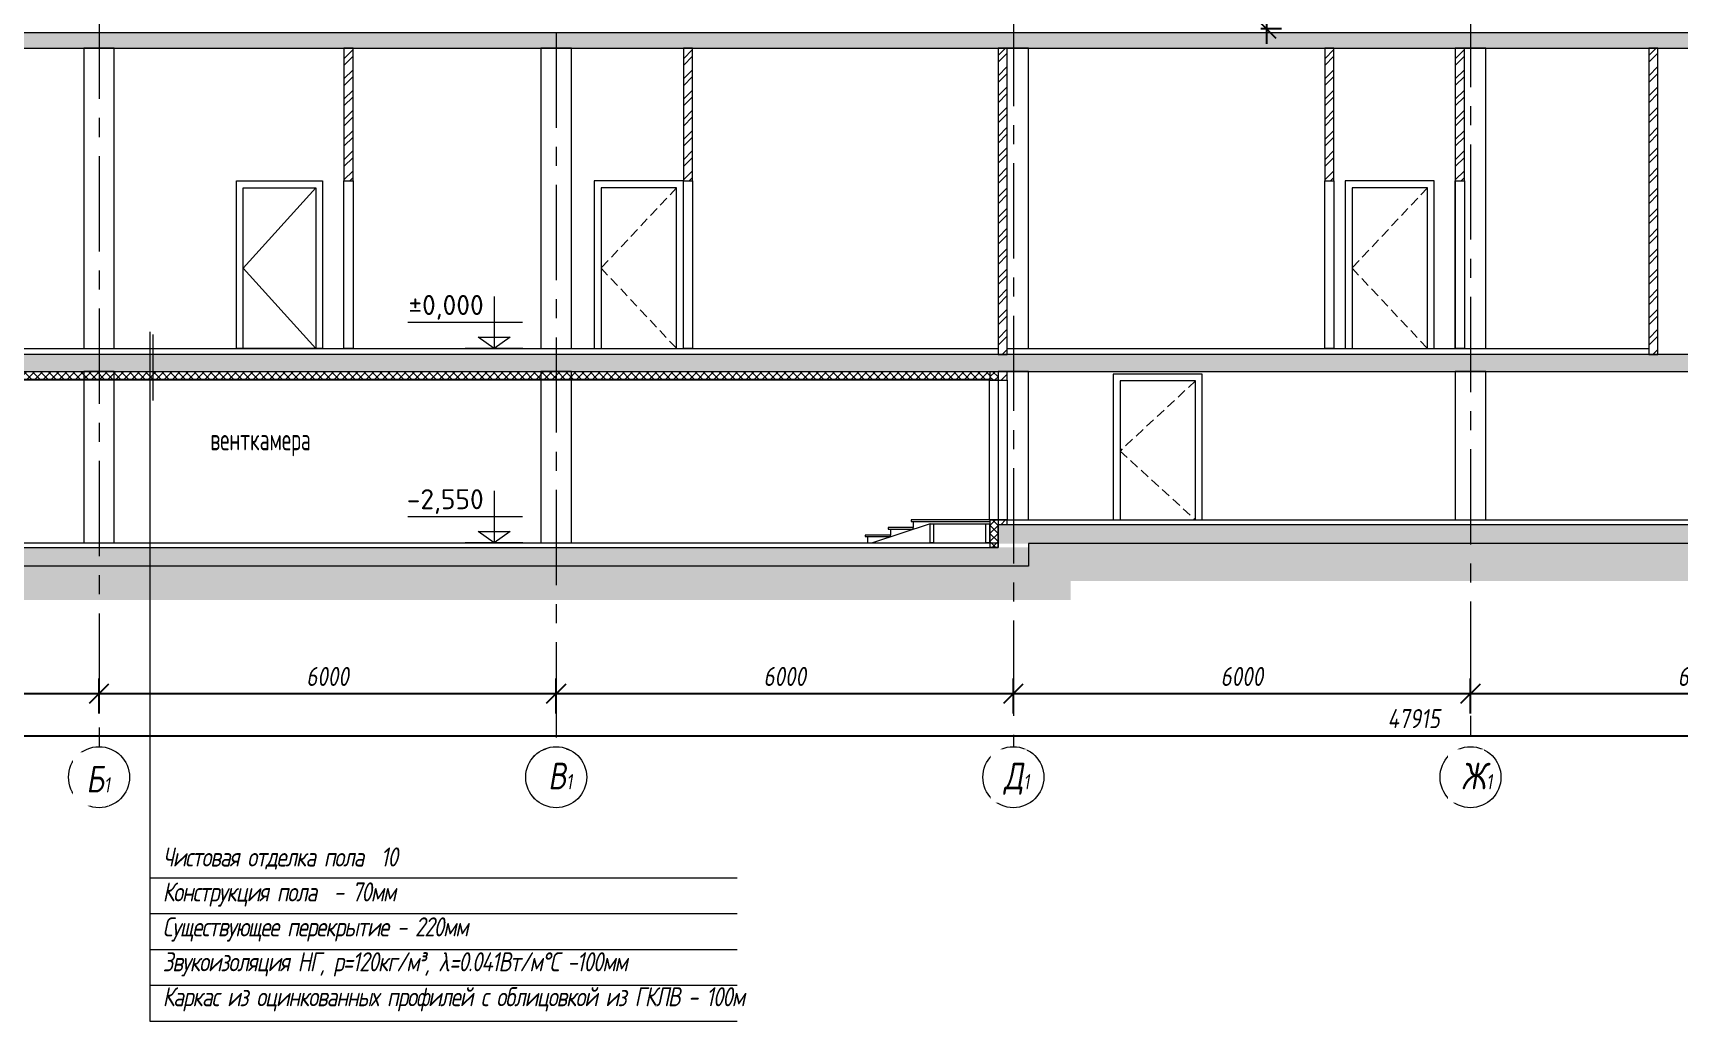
# Model space of a CAD drawing. Header units: millimetres. Extents: x 0 to 9491604, y -172998 to 295086.
# Drawn here: x 564408 to 586012, y -47257 to -34291 of the extents above; entities that cross this region are included whole.
import ezdxf

# ---------------------------------------------------------------- set-up
doc = ezdxf.new("R2010")
doc.units = ezdxf.units.MM
for name, pattern in [('01_base$0$DASHED2', [0.375, 0.25, -0.125]), ('CENTER', [2, 1.25, -0.25, 0.25, -0.25]), ('CONTI', [0])]:
    doc.linetypes.add(name, pattern=pattern)
for name, color, linetype in [('EI_DIMS_DETAIL', 7, 'Continuous'), ('PDF _0', 7, 'Continuous'), ('АР_Перегородки кирпич', 34, 'Continuous')]:
    doc.layers.add(name, color=color, linetype=linetype)
for name, color, linetype, lineweight in [('АР_Выноски АПР', 5, 'Continuous', 5), ('АР_Двери', 7, 'Continuous', 0), ('АР_Оси', 7, 'Continuous', 25), ('АР_Сети', 250, 'Continuous', 30), ('СТЕНЫ кирпич ЛИДЕР', 250, 'Continuous', 15), ('Штриховка', 7, 'Continuous', 5)]:
    doc.layers.add(name, color=color, linetype=linetype, lineweight=lineweight)
doc.styles.add('ISOCPEUR', font='', dxfattribs={"height": 250})
doc.styles.add('PDF ISOCPEUR', font='isocpeur.ttf')
doc.styles.add('ГОСТ 2.304', font='CS_Gost2304.shx', dxfattribs={"oblique": 10})
doc.styles.add('М2', font='CS_Gost2304.shx')
doc.styles.get('ISOCPEUR').set_extended_font_data('ISOCPEUR', italic=True)
doc.dimstyles.new('СПДС', dxfattribs={"dimscale": 100, "dimtxt": 2.5, "dimasz": 2.5, "dimexe": 2, "dimexo": 0.625, "dimgap": 1, "dimtad": 1, "dimdec": 0, "dimrnd": 5, "dimtxsty": 'ГОСТ 2.304', "dimblk": 'OBLIQUE', "dimblk1": 'OBLIQUE', "dimblk2": 'OBLIQUE', "dimcen": 2.5, "dimdle": 2, "dimadec": 0, "dimazin": 2, "dimtfac": 0.75, "dimtdec": 4, "dimtmove": 1, "dimatfit": 3, "dimfxl": 1, "dimtfill": 1, "dimtolj": 1, "dimarcsym": 1})
pattern_1 = [(45, (117611.37, -327035.25), (-123.743687, 123.743687), []), (45, (117735.12, -327035.25), (-123.743687, 123.743687), [218.75, -43.75, 0, -43.75])]

# ---------------------------------------------------------------- blocks, each defined once
blk = doc.blocks.new('_Oblique')
at = {"color": 0, "linetype": 'ByBlock', "lineweight": -2}
blk.add_line((-0.5, -0.5), (0.5, 0.5), dxfattribs=at)
blk = doc.blocks.new('*D296')
at = {"layer": 'Defpoints', "color": 0, "linetype": 'ByBlock', "lineweight": 9, "transparency": 16777216}
for p in [(565275, -42960), (559360, -43283), (565275, -43283)]:
    blk.add_point(p, dxfattribs=at)
at = {"layer": 'АР_Оси', "color": 0, "linetype": 'ByBlock', "lineweight": -2, "transparency": 16777216}
for p, q in [((559360, -43220), (559360, -42760)), ((565275, -43220), (565275, -42760)), ((559160, -42960), (565475, -42960))]:
    blk.add_line(p, q, dxfattribs=at)
at = {"layer": 'АР_Оси', "color": 0, "linetype": 'ByBlock', "lineweight": -2, "transparency": 16777216, "xscale": 250, "yscale": 250, "zscale": 250, "rotation": 180}
blk.add_blockref('_Oblique', (559360, -42960), dxfattribs=at)
at = {"layer": 'АР_Оси', "color": 0, "linetype": 'ByBlock', "lineweight": -2, "transparency": 16777216, "xscale": 250, "yscale": 250, "zscale": 250}
blk.add_blockref('_Oblique', (565275, -42960), dxfattribs=at)
at = {"layer": 'АР_Оси', "color": 0, "linetype": 'ByBlock', "lineweight": 9, "transparency": 16777216, "insert": (562318, -42735), "char_height": 250, "attachment_point": 5, "style": 'ГОСТ 2.304', "bg_fill": 3, "box_fill_scale": 1.1, "bg_fill_color": 256, "bg_fill_true_color": 13158600, "bg_fill_transparency": 0}
blk.add_mtext('\\A1;5915', dxfattribs=at)
blk = doc.blocks.new('*D297')
at = {"layer": 'Defpoints', "color": 0, "linetype": 'ByBlock', "lineweight": 9, "transparency": 16777216}
for p in [(571275, -42960), (565275, -43283), (571275, -43283)]:
    blk.add_point(p, dxfattribs=at)
at = {"layer": 'АР_Оси', "color": 0, "linetype": 'ByBlock', "lineweight": -2, "transparency": 16777216}
for p, q in [((565275, -43220), (565275, -42760)), ((571275, -43220), (571275, -42760)), ((565075, -42960), (571475, -42960))]:
    blk.add_line(p, q, dxfattribs=at)
at = {"layer": 'АР_Оси', "color": 0, "linetype": 'ByBlock', "lineweight": -2, "transparency": 16777216, "xscale": 250, "yscale": 250, "zscale": 250, "rotation": 180}
blk.add_blockref('_Oblique', (565275, -42960), dxfattribs=at)
at = {"layer": 'АР_Оси', "color": 0, "linetype": 'ByBlock', "lineweight": -2, "transparency": 16777216, "xscale": 250, "yscale": 250, "zscale": 250}
blk.add_blockref('_Oblique', (571275, -42960), dxfattribs=at)
at = {"layer": 'АР_Оси', "color": 0, "linetype": 'ByBlock', "lineweight": 9, "transparency": 16777216, "insert": (568275, -42735), "char_height": 250, "attachment_point": 5, "style": 'ГОСТ 2.304', "bg_fill": 3, "box_fill_scale": 1.1, "bg_fill_color": 256, "bg_fill_true_color": 13158600, "bg_fill_transparency": 0}
blk.add_mtext('\\A1;6000', dxfattribs=at)
blk = doc.blocks.new('*D298')
at = {"layer": 'Defpoints', "color": 0, "linetype": 'ByBlock', "lineweight": 9, "transparency": 16777216}
for p in [(577275, -42960), (571275, -43283), (577275, -43283)]:
    blk.add_point(p, dxfattribs=at)
at = {"layer": 'АР_Оси', "color": 0, "linetype": 'ByBlock', "lineweight": -2, "transparency": 16777216}
for p, q in [((571275, -43220), (571275, -42760)), ((577275, -43220), (577275, -42760)), ((571075, -42960), (577475, -42960))]:
    blk.add_line(p, q, dxfattribs=at)
at = {"layer": 'АР_Оси', "color": 0, "linetype": 'ByBlock', "lineweight": -2, "transparency": 16777216, "xscale": 250, "yscale": 250, "zscale": 250, "rotation": 180}
blk.add_blockref('_Oblique', (571275, -42960), dxfattribs=at)
at = {"layer": 'АР_Оси', "color": 0, "linetype": 'ByBlock', "lineweight": -2, "transparency": 16777216, "xscale": 250, "yscale": 250, "zscale": 250}
blk.add_blockref('_Oblique', (577275, -42960), dxfattribs=at)
at = {"layer": 'АР_Оси', "color": 0, "linetype": 'ByBlock', "lineweight": 9, "transparency": 16777216, "insert": (574275, -42735), "char_height": 250, "attachment_point": 5, "style": 'ГОСТ 2.304', "bg_fill": 3, "box_fill_scale": 1.1, "bg_fill_color": 256, "bg_fill_true_color": 13158600, "bg_fill_transparency": 0}
blk.add_mtext('\\A1;6000', dxfattribs=at)
blk = doc.blocks.new('*D299')
at = {"layer": 'Defpoints', "color": 0, "linetype": 'ByBlock', "lineweight": 9, "transparency": 16777216}
for p in [(583275, -42960), (577275, -43283), (583275, -43283)]:
    blk.add_point(p, dxfattribs=at)
at = {"layer": 'АР_Оси', "color": 0, "linetype": 'ByBlock', "lineweight": -2, "transparency": 16777216}
for p, q in [((577275, -43220), (577275, -42760)), ((583275, -43220), (583275, -42760)), ((577075, -42960), (583475, -42960))]:
    blk.add_line(p, q, dxfattribs=at)
at = {"layer": 'АР_Оси', "color": 0, "linetype": 'ByBlock', "lineweight": -2, "transparency": 16777216, "xscale": 250, "yscale": 250, "zscale": 250, "rotation": 180}
blk.add_blockref('_Oblique', (577275, -42960), dxfattribs=at)
at = {"layer": 'АР_Оси', "color": 0, "linetype": 'ByBlock', "lineweight": -2, "transparency": 16777216, "xscale": 250, "yscale": 250, "zscale": 250}
blk.add_blockref('_Oblique', (583275, -42960), dxfattribs=at)
at = {"layer": 'АР_Оси', "color": 0, "linetype": 'ByBlock', "lineweight": 9, "transparency": 16777216, "insert": (580275, -42735), "char_height": 250, "attachment_point": 5, "style": 'ГОСТ 2.304', "bg_fill": 3, "box_fill_scale": 1.1, "bg_fill_color": 256, "bg_fill_true_color": 13158600, "bg_fill_transparency": 0}
blk.add_mtext('\\A1;6000', dxfattribs=at)
blk = doc.blocks.new('*D300')
at = {"layer": 'Defpoints', "color": 0, "linetype": 'ByBlock', "lineweight": 9, "transparency": 16777216}
for p in [(589275, -42960), (583275, -43283), (589275, -43276)]:
    blk.add_point(p, dxfattribs=at)
at = {"layer": 'АР_Оси', "color": 0, "linetype": 'ByBlock', "lineweight": -2, "transparency": 16777216}
for p, q in [((583275, -43220), (583275, -42760)), ((589275, -43213), (589275, -42760)), ((583075, -42960), (589475, -42960))]:
    blk.add_line(p, q, dxfattribs=at)
at = {"layer": 'АР_Оси', "color": 0, "linetype": 'ByBlock', "lineweight": -2, "transparency": 16777216, "xscale": 250, "yscale": 250, "zscale": 250, "rotation": 180}
blk.add_blockref('_Oblique', (583275, -42960), dxfattribs=at)
at = {"layer": 'АР_Оси', "color": 0, "linetype": 'ByBlock', "lineweight": -2, "transparency": 16777216, "xscale": 250, "yscale": 250, "zscale": 250}
blk.add_blockref('_Oblique', (589275, -42960), dxfattribs=at)
at = {"layer": 'АР_Оси', "color": 0, "linetype": 'ByBlock', "lineweight": 9, "transparency": 16777216, "insert": (586275, -42735), "char_height": 250, "attachment_point": 5, "style": 'ГОСТ 2.304', "bg_fill": 3, "box_fill_scale": 1.1, "bg_fill_color": 256, "bg_fill_true_color": 13158600, "bg_fill_transparency": 0}
blk.add_mtext('\\A1;6000', dxfattribs=at)
blk = doc.blocks.new('*D301')
at = {"layer": 'Defpoints', "color": 0, "linetype": 'ByBlock', "lineweight": 9, "transparency": 16777216}
for p in [(559360, -43005), (607275, -43110), (607275, -43513)]:
    blk.add_point(p, dxfattribs=at)
at = {"layer": 'АР_Оси', "color": 0, "linetype": 'ByBlock', "lineweight": -2, "transparency": 16777216}
for p, q in [((559360, -43068), (559360, -43713)), ((607275, -43172), (607275, -43713)), ((559160, -43513), (607475, -43513))]:
    blk.add_line(p, q, dxfattribs=at)
at = {"layer": 'АР_Оси', "color": 0, "linetype": 'ByBlock', "lineweight": -2, "transparency": 16777216, "xscale": 250, "yscale": 250, "zscale": 250, "rotation": 180}
blk.add_blockref('_Oblique', (559360, -43513), dxfattribs=at)
at = {"layer": 'АР_Оси', "color": 0, "linetype": 'ByBlock', "lineweight": -2, "transparency": 16777216, "xscale": 250, "yscale": 250, "zscale": 250}
blk.add_blockref('_Oblique', (607275, -43513), dxfattribs=at)
at = {"layer": 'АР_Оси', "color": 0, "linetype": 'ByBlock', "lineweight": 9, "transparency": 16777216, "insert": (582530, -43288), "char_height": 250, "attachment_point": 5, "style": 'ГОСТ 2.304', "bg_fill": 3, "box_fill_scale": 1.1, "bg_fill_color": 256, "bg_fill_true_color": 13158600, "bg_fill_transparency": 0}
blk.add_mtext('\\A1;47915', dxfattribs=at)
blk = doc.blocks.new('A$Cd8d14d9d')
at = {"lineweight": 9, "ltscale": 150}
for p, q in [((0, 682), (0, 0)), ((-372, 341), (1132, 341)), ((-380, 0), (380, 0))]:
    blk.add_line(p, q, dxfattribs=at)
blk.add_lwpolyline([(0, 0), (210, 147), (-210, 147), (0, 0)], dxfattribs=at)
blk = doc.blocks.new('*D311')
at = {"layer": 'Defpoints', "color": 0, "lineweight": 9, "ltscale": 100, "transparency": 16777216}
for p in [(580462, -27851), (580462, -34234), (580596, -34234)]:
    blk.add_point(p, dxfattribs=at)
at = {"layer": 'EI_DIMS_DETAIL', "color": 0, "lineweight": -2, "ltscale": 100, "transparency": 16777216}
for p, q in [((580596, -27651), (580596, -34434)), ((580525, -27851), (580796, -27851)), ((580525, -34234), (580796, -34234))]:
    blk.add_line(p, q, dxfattribs=at)
at = {"layer": 'EI_DIMS_DETAIL', "color": 0, "lineweight": -2, "ltscale": 100, "transparency": 16777216, "xscale": 250, "yscale": 250, "zscale": 250}
for p, rotation in [((580596, -27851), 90), ((580596, -34234), 270)]:
    blk.add_blockref('_Oblique', p, dxfattribs=dict(at, rotation=rotation))
at = {"layer": 'EI_DIMS_DETAIL', "color": 0, "lineweight": 9, "ltscale": 100, "transparency": 16777216, "insert": (580371, -31043), "char_height": 250, "attachment_point": 5, "rotation": 90, "style": 'ГОСТ 2.304', "bg_fill": 3, "box_fill_scale": 1.1, "bg_fill_color": 256, "bg_fill_true_color": 13158600, "bg_fill_transparency": 0}
blk.add_mtext('\\A1;6385', dxfattribs=at)

msp = doc.modelspace()

# ---------------------------------------------------------------- hatches: boundary and pattern name
at = {"lineweight": 9, "ltscale": 100, "transparency": 33554687}
h = msp.add_hatch(dxfattribs=at)
h.set_pattern_fill('ANSI35', color=0, scale=700)
h.set_pattern_definition([(45, (117611.37, -326965.3), (-123.743687, 123.743687), []), (45, (117735.12, -326965.3), (-123.743687, 123.743687), [218.75, -43.75, 0, -43.75])])
h.paths.add_polyline_path([(607122.9, -34291.3), (559260.1, -34291.3), (559260.1, -34491.3), (570700.2, -34491.4), (570737.5, -34491.3), (607122.9, -34491.3)])
at = {"lineweight": 9, "ltscale": 40, "true_color": 0x383e42}
h = msp.add_hatch(dxfattribs=at)
h.set_pattern_fill('ANSI32', color=250, scale=500, angle=360)
h.set_pattern_definition([(45, (103026.24, -331183.28), (-132.58252, 132.58252), []), (45, (103114.63, -331183.28), (-132.58252, 132.58252), [])])
h.paths.add_polyline_path([(568609.8, -34491.3), (568609.7, -36232.4), (568489.9, -36232.4), (568489.9, -34491.3)])
h = msp.add_hatch(dxfattribs=at)
h.set_pattern_fill('ANSI32', color=250, scale=500, angle=360)
h.set_pattern_definition([(45, (107481.25, -331183.28), (-132.58252, 132.58252), []), (45, (107569.64, -331183.28), (-132.58252, 132.58252), [])])
h.paths.add_polyline_path([(573064.8, -34491.3), (573064.8, -36232.4), (572944.9, -36232.4), (572944.9, -34491.3)])
h = msp.add_hatch(dxfattribs=at)
h.set_pattern_fill('ANSI32', color=250, scale=500, angle=360)
h.set_pattern_definition([(45, (111610.3, -331141.28), (-132.58252, 132.58252), []), (45, (111698.69, -331141.28), (-132.58252, 132.58252), [])])
h.paths.add_polyline_path([(577193.8, -34491.3), (577193.8, -38511.3), (577073.9, -38511.3), (577073.9, -34491.3)])
h = msp.add_hatch(dxfattribs=at)
h.set_pattern_fill('ANSI32', color=250, scale=500, angle=360)
h.set_pattern_definition([(45, (115898.28, -331183.27), (-132.58252, 132.58252), []), (45, (115986.67, -331183.27), (-132.58252, 132.58252), [])])
h.paths.add_polyline_path([(581481.8, -34491.3), (581481.8, -36232.4), (581361.9, -36232.4), (581362, -34491.3)])
h = msp.add_hatch(dxfattribs=at)
h.set_pattern_fill('ANSI32', color=250, scale=500, angle=360)
h.set_pattern_definition([(45, (117611.37, -331183.28), (-132.58252, 132.58252), []), (45, (117699.76, -331183.28), (-132.58252, 132.58252), [])])
h.paths.add_polyline_path([(583194.9, -34491.3), (583194.9, -36232.4), (583075, -36232.4), (583075.1, -34491.3)])
h = msp.add_hatch(dxfattribs=at)
h.set_pattern_fill('ANSI32', color=250, scale=500, angle=360)
h.set_pattern_definition([(45, (120152.04, -331141.28), (-132.58252, 132.58252), []), (45, (120240.43, -331141.28), (-132.58252, 132.58252), [])])
h.paths.add_polyline_path([(585735.5, -34491.3), (585735.5, -38511.3), (585615.7, -38511.3), (585615.7, -34491.3)])
at = {"lineweight": 9, "ltscale": 100, "transparency": 33554687}
h = msp.add_hatch(dxfattribs=at)
h.set_pattern_fill('ANSI35', color=0, scale=700)
h.set_pattern_definition([(45, (117843.87, -326984.86), (-123.743687, 123.743687), []), (45, (117967.61, -326984.86), (-123.743687, 123.743687), [218.75, -43.75, 0, -43.75])])
h.paths.add_polyline_path([(607122.1, -38511.3), (559260, -38511.4), (559260.1, -38732.4), (571052.7, -38732.4), (559259.6, -38732.4), (607123.4, -38732.4)])
at = {"lineweight": 9, "ltscale": 40, "true_color": 0x383e42}
h = msp.add_hatch(dxfattribs=at)
h.set_pattern_fill('EARTH', color=250, scale=2000, angle=45)
h.set_pattern_definition([(45, (117611.37, -326985.25), (0, 707.1068), [500, -500]), (45, (117478.8, -326852.67), (0, 707.1068), [500, -500]), (45, (117346.2, -326720.1), (0, 707.1068), [500, -500]), (135, (117346.2, -326631.7), (-707.1068, 6e-14), [500, -500]), (135, (117478.8, -326499.1), (-707.1068, 6e-14), [500, -500]), (135, (117611.37, -326366.53), (-707.1068, 6e-14), [500, -500])])
h.paths.add_polyline_path([(608327.6, -39897.1), (614762.1, -39897.1), (614762.1, -39290.6), (607685.1, -39290.6), (607685.1, -40941.4), (577475.1, -40942), (577475.1, -41239.2), (558720.2, -41240.3), (558720.1, -40199.2), (558560.1, -40199.2), (558560.1, -38701.3), (552493.6, -38701.3), (552493.6, -39390.9), (557891.8, -39390.9), (557891.8, -41732), (578025.5, -41732), (578025.5, -41481.9), (608327.6, -41481.9)])
h = msp.add_hatch(dxfattribs=at)
h.set_pattern_fill('ANSI32', color=250, scale=500, angle=360)
h.set_pattern_definition([(45, (111611.24, -335442.03), (-132.58252, 132.58252), []), (45, (111699.63, -335442.03), (-132.58252, 132.58252), [])])
h.paths.add_polyline_path([(577195, -38732.4), (577195, -38849.2), (577075.1, -38849.2), (577075.1, -38732.4)])
h = msp.add_hatch(dxfattribs=at)
h.set_pattern_fill('ANSI32', color=250, scale=500, angle=360)
h.set_pattern_definition([(45, (111611.24, -337334.5), (-132.58252, 132.58252), []), (45, (111699.63, -337334.5), (-132.58252, 132.58252), [])])
h.paths.add_polyline_path([(577195, -40681.7), (577195, -40741.7), (577075.1, -40741.7), (577075.1, -40681.7)])
at = {"lineweight": 9, "ltscale": 100, "transparency": 33554687}
h = msp.add_hatch(dxfattribs=at)
h.set_pattern_fill('ANSI35', color=0, scale=700)
h.set_pattern_definition(pattern_1)
h.paths.add_polyline_path([(577075.1, -40741.7), (607535.1, -40741.7), (607535.1, -40990.3), (577075.1, -40993.1)])
h = msp.add_hatch(dxfattribs=at)
h.set_pattern_fill('ANSI35', color=0, scale=700)
h.set_pattern_definition(pattern_1)
h.paths.add_polyline_path([(558720.1, -41041.6), (577475, -41041.5), (577475.1, -41289.7), (558720.2, -41289.7)])
at = {"layer": 'Штриховка', "lineweight": 9, "transparency": 33554636}
h = msp.add_hatch(dxfattribs=at)
h.set_pattern_fill('ANSI37', color=256, scale=600)
h.set_pattern_definition([(45, (117611.37, -326985.25), (-53.033009, 53.033009), []), (135, (117611.37, -326985.25), (-53.033009, -53.033009), [])])
h.paths.add_polyline_path([(576971.8, -38732.4), (559460.1, -38732.4), (559460.1, -38832.4), (571052.7, -38832.4), (559460.1, -38832.4), (576972.4, -38832.4)])
h = msp.add_hatch(dxfattribs=at)
h.set_pattern_fill('ANSI37', color=256, scale=600)
h.set_pattern_definition([(45, (-2894.16, -326985.24), (-53.033009, 53.033009), []), (135, (-2894.16, -326985.24), (-53.033009, -53.033009), [])])
h.paths.add_polyline_path([(576972.1, -38732.4), (576972.1, -38849.2), (577075.1, -38849.2), (577075.1, -38732.4)])
h = msp.add_hatch(dxfattribs=at)
h.set_pattern_fill('ANSI37', color=256, scale=600)
h.set_pattern_definition([(45, (-2894.14, -328934.54), (-53.033009, 53.033009), []), (135, (-2894.14, -328934.54), (-53.033009, -53.033009), [])])
h.paths.add_polyline_path([(576972.1, -40680.6), (576972.1, -41041.7), (577075.1, -41041.7), (577075.1, -40680.6)])

# ---------------------------------------------------------------- linework, layer by layer
at = {"lineweight": 9, "ltscale": 150}
for p, q in [((559460.1, -38832.4, 0.1), (576972.1, -38832.4, -1.2)), ((559460.1, -38844.4, 0.1), (576959.5, -38844.4, 0)), ((576960.1, -38849.2, -1.2), (576960.1, -38832.4, -1.2)), ((576972.1, -38849.2, -1.2), (576960.1, -38849.2, -1.2)), ((576182, -40730.6), (575428.6, -40981.7)), ((576227.7, -40730.6), (576972.2, -40730.6, -1.2)), ((577195.1, -40680.6), (607025.1, -40680.6, 1.2)), ((559360.1, -40981.7), (577075.1, -40981.7))]:
    msp.add_line(p, q, dxfattribs=at)
at = {"color": 3, "lineweight": 9, "ltscale": 150}
for points in [[(565075.1, -38431.7), (565475.1, -38431.7), (565475.1, -34491.3), (565075.1, -34491.3)], [(571075.1, -38431.7), (571475.1, -38431.7), (571475.1, -34491.3), (571075.1, -34491.3)], [(583075.1, -38431.3), (583475.1, -38431.3), (583475.1, -34491.3), (583075.1, -34491.3)]]:
    msp.add_lwpolyline(points, close=True, dxfattribs=at)
msp.add_lwpolyline([(577193.8, -38431.3), (577473.8, -38431.3), (577473.8, -34491.3), (577073.8, -34491.3), (577073.8, -38431.7)], dxfattribs=at)
at = {"color": 3, "lineweight": 9, "ltscale": 150, "elevation": -1.2}
for points in [[(565075.1, -40981.7), (565475.1, -40981.7), (565475.1, -38732.4), (565075.1, -38732.4)], [(571075.1, -40981.7), (571475.1, -40981.7), (571475.1, -38732.4), (571075.1, -38732.4)], [(577075.1, -40680.6), (577475.1, -40680.6), (577475.1, -38732.4), (577075.1, -38732.4)], [(583075.1, -40680.6), (583475.1, -40680.6), (583475.1, -38732.4), (583075.1, -38732.4)]]:
    msp.add_lwpolyline(points, close=True, dxfattribs=at)
at = {"lineweight": 9, "ltscale": 150, "elevation": -1.2}
for points in [[(577075, -38849.2), (576972.1, -38849.2), (576972.1, -38732.4), (577075, -38732.4)], [(577075.1, -41041.7), (576972.1, -41041.7), (576972.2, -40680.6), (577075.4, -40680.6)]]:
    msp.add_lwpolyline(points, close=True, dxfattribs=at)
at = {"lineweight": 9, "ltscale": 150}
for points in [[(575632, -40800.6), (575962.1, -40800.6), (575962.1, -40780.6), (575632, -40780.6)], [(575932, -40700.6), (576972.2, -40700.5), (576972.2, -40680.5), (575932, -40680.6)], [(576182, -40730.6), (576227.7, -40730.6), (576227.7, -40981.7), (576182, -40981.7)], [(576914.3, -40730.6), (576960.1, -40730.6), (576960.1, -40981.7), (576914.3, -40981.7)], [(575332, -40900.6), (575662, -40900.6), (575662, -40880.6), (575332, -40880.6)]]:
    msp.add_lwpolyline(points, close=True, dxfattribs=at)
for points in [[(575662, -40800.6), (575662, -40880.6)], [(575962, -40700.6), (575962, -40780.6)], [(575362, -40900.6), (575362, -40981.7)]]:
    msp.add_lwpolyline(points, dxfattribs=at)
at = {"layer": 'АР_Выноски АПР', "lineweight": 9}
for p, q in [((565942, -45377.9, 0.2), (573649.9, -45377.9, 0.2)), ((565942, -45847.7, 0.2), (573649.9, -45847.7, 0.2)), ((565942, -46317.5, 0.2), (573649.9, -46317.5, 0.2)), ((565942, -46787.3, 0.2), (573649.9, -46787.3, 0.2)), ((565942, -47257.1, 0.2), (573649.9, -47257.1, 0.2))]:
    msp.add_line(p, q, dxfattribs=at)
msp.add_lwpolyline([(565987.8, -39113.6), (565987.8, -38248.5)], dxfattribs=at)
at = {"layer": 'АР_Двери', "lineweight": 9, "ltscale": 150}
for points in [[(568209.2, -38431.7), (567079, -38431.7), (567079, -36232.4), (568209.2, -36232.4)], [(568490.1, -36232.4), (568610.1, -36232.4), (568610.1, -38432), (568490.1, -38432)], [(571775.1, -38431.7), (572945.1, -38431.7), (572945.1, -36232.4), (571775.1, -36232.4)], [(572945.1, -36232.7), (573065.1, -36232.7), (573065.1, -38432.4), (572945.1, -38432.4)], [(581362.1, -36232.7), (581482.1, -36232.7), (581482.1, -38432.4), (581362.1, -38432.4)], [(581630.1, -38431.7), (582800.1, -38431.7), (582800.1, -36232.4), (581630.1, -36232.4)], [(583075.1, -36232.7), (583195.1, -36232.7), (583195.1, -38431.3), (583075.1, -38431.3)], [(568119.2, -38431.7), (567169, -38431.7), (567169, -36322.4), (568119.2, -36322.4)], [(571865.1, -38431.7), (572855.1, -38431.7), (572855.1, -36322.4), (571865.1, -36322.4)], [(581720.1, -38431.7), (582710.1, -38431.7), (582710.1, -36322.4), (581720.1, -36322.4)], [(578585.1, -40681.7), (579755.1, -40681.7), (579755, -38767.4), (578585, -38767.4)], [(578675.1, -40681.7), (579665.1, -40681.7), (579665, -38857.4), (578675, -38857.4)]]:
    msp.add_lwpolyline(points, close=True, dxfattribs=at)
msp.add_lwpolyline([(568119.2, -36322.4), (567169, -37377), (568119.3, -38431.7)], dxfattribs=at)
at = {"layer": 'АР_Двери', "linetype": '01_base$0$DASHED2', "lineweight": 9, "ltscale": 500}
for points in [[(572855.1, -36322.4), (571865.1, -37377), (572855.1, -38431.7)], [(582710.1, -36322.4), (581720.1, -37377), (582710.1, -38431.7)], [(579665, -38857.4), (578675, -39777), (579665.1, -40681.7)]]:
    msp.add_lwpolyline(points, dxfattribs=at)
at = {"layer": 'АР_Двери', "lineweight": 9, "ltscale": 150, "elevation": -1.2}
msp.add_lwpolyline([(576960.1, -38849.2), (577195.1, -38849.2), (577195.1, -40680.6), (576960.1, -40680.6)], close=True, dxfattribs=at)
at = {"layer": 'АР_Оси', "color": 6, "linetype": 'CENTER', "lineweight": 9, "ltscale": 1000}
for p, q in [((577275.1, -14001.4), (577275.1, -43651.4)), ((583275.1, -15753.5), (583275.1, -43651.4))]:
    msp.add_line(p, q, dxfattribs=at)
at = {"layer": 'АР_Оси', "color": 6, "linetype": 'CONTI', "lineweight": 9, "ltscale": 1000}
for centre in [(565275.1, -44057), (577275.1, -44057), (583275.1, -44057)]:
    msp.add_circle(centre, 400, dxfattribs=at)
at = {"layer": 'АР_Перегородки кирпич', "lineweight": 9, "ltscale": 100}
for points in [[(568490.1, -36232.4), (568610.1, -36232.4), (568610.1, -34491.3), (568490.1, -34491.3)], [(572945.1, -36232.7), (573065.1, -36232.7), (573065.1, -34491.3), (572945.1, -34491.3)], [(577073.8, -38511.3), (577193.8, -38511.3), (577193.8, -34491.3), (577073.8, -34491.3)], [(581362.1, -36232.7), (581482.1, -36232.7), (581482.1, -34491.3), (581362.1, -34491.3)], [(583075.1, -36232.7), (583195.1, -36232.7), (583195.1, -34491.3), (583075.1, -34491.3)], [(585615.6, -38511.3), (585735.6, -38511.3), (585735.6, -34491.3), (585615.6, -34491.3)]]:
    msp.add_lwpolyline(points, close=True, dxfattribs=at)
at = {"layer": 'АР_Перегородки кирпич', "lineweight": 9, "ltscale": 100, "elevation": -1.2}
for points in [[(577075.1, -38849.2), (577195.1, -38849.2), (577195.1, -38732.4), (577075.1, -38732.4)], [(577075.4, -40741.7), (577195.4, -40741.7), (577195.4, -40680.6), (577075.4, -40680.6)]]:
    msp.add_lwpolyline(points, close=True, dxfattribs=at)
at = {"layer": 'СТЕНЫ кирпич ЛИДЕР', "lineweight": 9, "ltscale": 100}
for p, q in [((559360.1, -38432.1), (577073.8, -38432)), ((577193.8, -38431.3, 0.4), (585615.6, -38431.3, 0.4))]:
    msp.add_line(p, q, dxfattribs=at)
for points in [[(559260.1, -34491.3), (607122.9, -34491.3), (607122.9, -34291.3), (559260.1, -34291.3)], [(559260.1, -38732.4), (607122.9, -38732.4), (607122.9, -38511.3), (559260.1, -38511.3)]]:
    msp.add_lwpolyline(points, close=True, dxfattribs=at)
msp.add_lwpolyline([(577075.1, -41041.7), (577075.1, -40741.7), (607535.1, -40741.7), (607535, -40990.6), (577475, -40992.8)], dxfattribs=at)
at = {"layer": 'СТЕНЫ кирпич ЛИДЕР', "lineweight": 9, "ltscale": 100, "elevation": -0.4}
msp.add_lwpolyline([(577475, -40992.8), (577475.1, -41289.7), (558720.2, -41289.7), (558720.1, -41041.6), (577075.1, -41041.7)], dxfattribs=at)

# ---------------------------------------------------------------- block references
at = {"lineweight": 9, "ltscale": 150, "xscale": -1, "rotation": 359.9992924696829}
for p in [(570459.3, -38431.7), (570459.3, -40980.2, 0.8)]:
    msp.add_blockref('A$Cd8d14d9d', p, dxfattribs=at)

# ---------------------------------------------------------------- texts
at = {"layer": 'PDF _0', "lineweight": 9, "insert": (570323.7, -38053.4), "char_height": 262.49, "attachment_point": 9, "rotation": 0.00261, "style": 'PDF ISOCPEUR'}
msp.add_mtext('%%P0,000', dxfattribs=at)
at = {"layer": 'PDF _0', "lineweight": 9, "insert": (570323.7, -40601.9, 0.8), "char_height": 262.49, "attachment_point": 9, "style": 'PDF ISOCPEUR'}
msp.add_mtext('-2,550', dxfattribs=at)
at = {"layer": 'АР_Выноски АПР', "lineweight": 9, "insert": (566110, -44978.9, 0.2), "char_height": 250, "width": 14150.854, "attachment_point": 1, "line_spacing_factor": 1.1, "style": 'ISOCPEUR'}
msp.add_mtext('\\pxse1.125;{\\W0.8;\\T0.9;Чистовая отделка пола  10\\PКонструкция пола  - 70мм \\PСуществующее перекрытие - 220мм \\PЗвукоизоляция НГ, р=120кг/м³, λ=0.041Вт/м°С -100мм \\PКаркас из оцинкованных профилей с облицовкой из ГКЛВ - 100м}', dxfattribs=at)
at = {"layer": 'АР_Оси', "color": 6, "linetype": 'CONTI', "lineweight": 9, "ltscale": 1000, "insert": (571169.6, -43866.7), "char_height": 350, "width": 123.867, "attachment_point": 1, "line_spacing_factor": 1.149209, "style": 'ГОСТ 2.304', "bg_fill": 2}
msp.add_mtext('В{\\H0.57143x;1}', dxfattribs=at)
at = {"layer": 'АР_Сети', "lineweight": 9, "ltscale": 10, "style": 'М2', "width": 0.8}
msp.add_text('венткамера', height=285.69, dxfattribs=at).set_placement((566736.8, -39768.2))

# ---------------------------------------------------------------- dimensions: what is measured, and where the dimension line sits
at = {"layer": 'АР_Оси', "color": 18, "linetype": 'ByBlock', "lineweight": 9, "true_color": 0x000000}
dim = msp.add_linear_dim(base=(565275.1, -42959.7), p1=(559360.1, -43282.5), p2=(565275.1, -43282.5), dimstyle='СПДС', dxfattribs=at)
dim.commit()
dim.dimension.update_dxf_attribs({"geometry": '*D296', "text_midpoint": (562317.6, -42734.7)})

# ---------------------------------------------------------------- next in the draw order: linework, layer by layer
at = {"layer": 'АР_Оси', "color": 6, "linetype": 'CENTER', "lineweight": 9, "ltscale": 1000}
for p, q in [((571275.1, -12285.8), (571275.1, -43651.4)), ((565275.1, -17907.1), (565275.1, -43651.4))]:
    msp.add_line(p, q, dxfattribs=at)
at = {"layer": 'АР_Оси', "color": 6, "linetype": 'CONTI', "lineweight": 9, "ltscale": 1000}
msp.add_circle((571275.1, -44057), 400, dxfattribs=at)

# ---------------------------------------------------------------- next in the draw order: texts
at = {"layer": 'АР_Оси', "color": 6, "linetype": 'CONTI', "lineweight": 9, "ltscale": 1000, "char_height": 350, "width": 123.867, "attachment_point": 1, "line_spacing_factor": 1.149209, "style": 'ГОСТ 2.304', "bg_fill": 2}
for s, insert in [('Д{\\H0.57143x;1}', (577150.7, -43866.7)), ('Ж{\\H0.57143x;1}', (583153.3, -43866.7))]:
    msp.add_mtext(s, dxfattribs=dict(at, insert=insert))

# ---------------------------------------------------------------- next in the draw order: dimensions: what is measured, and where the dimension line sits
at = {"layer": 'EI_DIMS_DETAIL', "lineweight": 9, "ltscale": 100}
dim = msp.add_linear_dim(base=(580595.8, -34234.4), p1=(580462.4, -27850.8), p2=(580462.4, -34234.4), angle=90, dimstyle='СПДС', dxfattribs=at)
dim.commit()
dim.dimension.update_dxf_attribs({"geometry": '*D311', "text_midpoint": (580370.8, -31042.6)})

# ---------------------------------------------------------------- next in the draw order: texts
at = {"layer": 'АР_Оси', "color": 6, "linetype": 'CONTI', "lineweight": 9, "ltscale": 1000, "insert": (565107.1, -43907), "char_height": 350, "width": 123.867, "attachment_point": 1, "line_spacing_factor": 1.149209, "style": 'ГОСТ 2.304', "bg_fill": 2}
msp.add_mtext('Б{\\H0.57143x;1}', dxfattribs=at)

# ---------------------------------------------------------------- next in the draw order: dimensions: what is measured, and where the dimension line sits
at = {"layer": 'АР_Оси', "color": 18, "linetype": 'ByBlock', "lineweight": 9, "true_color": 0x000000}
dim = msp.add_linear_dim(base=(571275.1, -42959.7), p1=(565275.1, -43282.5), p2=(571275.1, -43282.5), dimstyle='СПДС', dxfattribs=at)
dim.commit()
dim.dimension.update_dxf_attribs({"geometry": '*D297', "text_midpoint": (568275.1, -42734.7)})

# ---------------------------------------------------------------- next in the draw order: dimensions: what is measured, and where the dimension line sits
dim = msp.add_linear_dim(base=(577275.1, -42959.7), p1=(571275.1, -43282.5), p2=(577275.1, -43282.5), dimstyle='СПДС', dxfattribs=at)
dim.commit()
dim.dimension.update_dxf_attribs({"geometry": '*D298', "text_midpoint": (574275.1, -42734.7)})

# ---------------------------------------------------------------- next in the draw order: dimensions: what is measured, and where the dimension line sits
dim = msp.add_linear_dim(base=(583275.1, -42959.7), p1=(577275.1, -43282.5), p2=(583275.1, -43282.5), dimstyle='СПДС', dxfattribs=at)
dim.commit()
dim.dimension.update_dxf_attribs({"geometry": '*D299', "text_midpoint": (580275.1, -42734.7)})

# ---------------------------------------------------------------- next in the draw order: dimensions: what is measured, and where the dimension line sits
dim = msp.add_linear_dim(base=(589275.1, -42959.7), p1=(583275.1, -43282.5), p2=(589275.1, -43275.9), dimstyle='СПДС', dxfattribs=at)
dim.commit()
dim.dimension.update_dxf_attribs({"geometry": '*D300', "text_midpoint": (586275.1, -42734.7)})

# ---------------------------------------------------------------- next in the draw order: dimensions: what is measured, and where the dimension line sits
dim = msp.add_linear_dim(base=(607275.1, -43512.7), p1=(559360.1, -43005.2), p2=(607275.1, -43109.7), dimstyle='СПДС', dxfattribs=at)
dim.commit()
dim.dimension.update_dxf_attribs({"geometry": '*D301', "text_midpoint": (582530.4, -43512.7), "dimtype": 160})

# ---------------------------------------------------------------- next in the draw order: linework, layer by layer
at = {"layer": 'АР_Выноски АПР', "lineweight": 9}
msp.add_line((565942, -38214.4), (565942, -47257.1, 0.2), dxfattribs=at)

doc.saveas('drawing.dxf')
